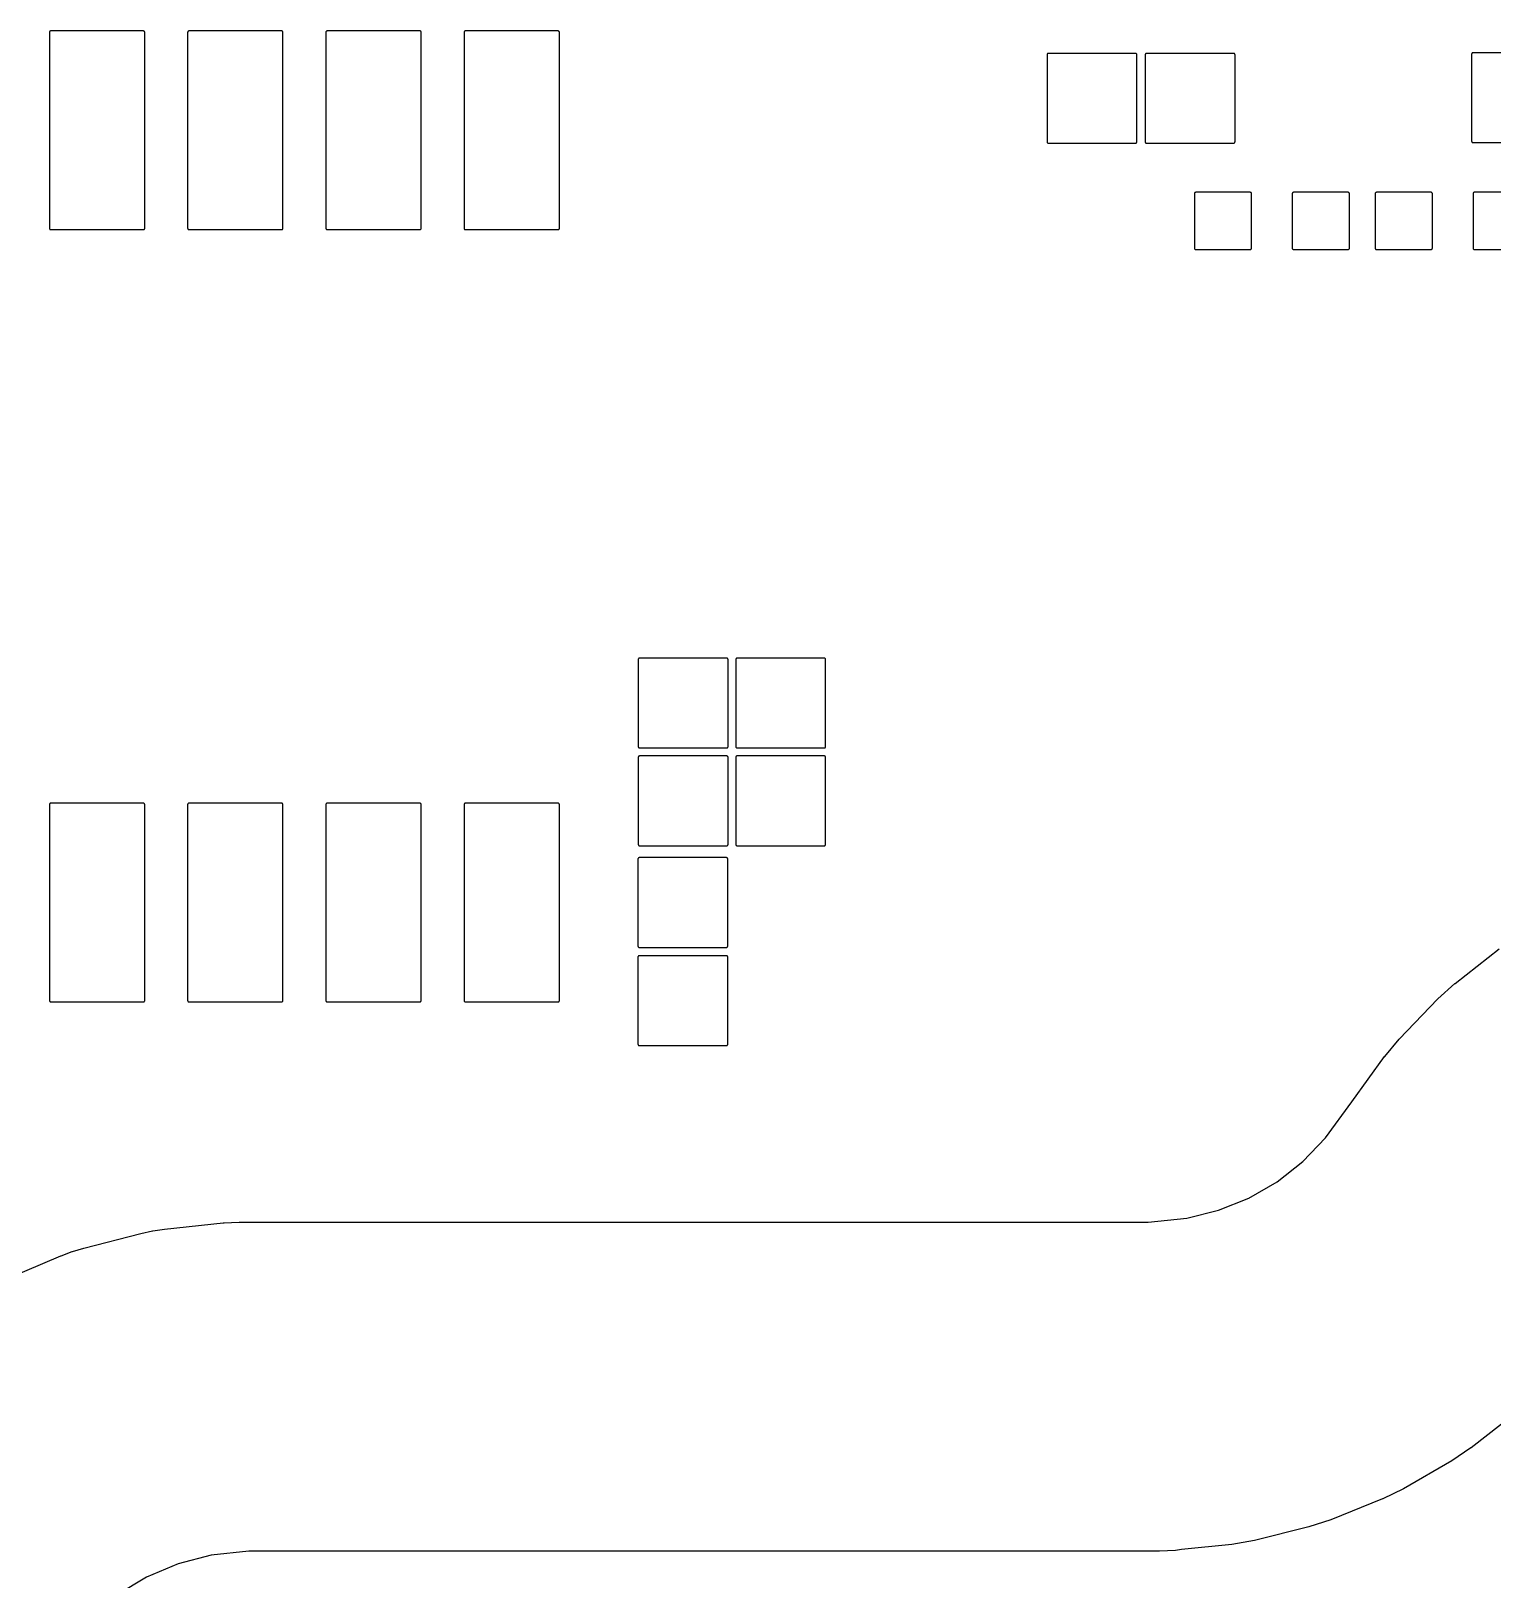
# Model space of a CAD drawing. Header units: inches. Extents: x -0.5 to 10, y -2.4 to 3.9.
# Drawn here: x 1.913 to 2.442, y 2.988 to 3.549 of the extents above; entities that cross this region are included whole.
import ezdxf

# ---------------------------------------------------------------- set-up
doc = ezdxf.new("R2010")
doc.units = ezdxf.units.IN

msp = doc.modelspace()

# ---------------------------------------------------------------- linework, layer by layer
for points in [[(1.920051, 3.548275), (1.920051, 3.548275), (1.92005, 3.54825), (1.92005, 3.47735), (1.920051, 3.477325), (1.920056, 3.477276), (1.920065, 3.477228), (1.920079, 3.477181), (1.920098, 3.477136), (1.920121, 3.477093), (1.920149, 3.477052), (1.92018, 3.477014), (1.920214, 3.47698), (1.920252, 3.476949), (1.920293, 3.476921), (1.920336, 3.476898), (1.920381, 3.476879), (1.920428, 3.476865), (1.920476, 3.476856), (1.920525, 3.476851), (1.92055, 3.47685), (1.95405, 3.47685), (1.954075, 3.476851), (1.954124, 3.476856), (1.954172, 3.476865), (1.954219, 3.476879), (1.954264, 3.476898), (1.954307, 3.476921), (1.954348, 3.476949), (1.954386, 3.47698), (1.95442, 3.477014), (1.954451, 3.477052), (1.954479, 3.477093), (1.954502, 3.477136), (1.954521, 3.477181), (1.954535, 3.477228), (1.954544, 3.477276), (1.954549, 3.477325), (1.95455, 3.47735), (1.95455, 3.54825), (1.954549, 3.548275), (1.954544, 3.548324), (1.954535, 3.548372), (1.954521, 3.548419), (1.954502, 3.548464), (1.954479, 3.548507), (1.954451, 3.548548), (1.95442, 3.548586), (1.954386, 3.54862), (1.954348, 3.548651), (1.954307, 3.548679), (1.954264, 3.548702), (1.954219, 3.548721), (1.954172, 3.548735), (1.954124, 3.548744), (1.954075, 3.548749), (1.95405, 3.54875), (1.92055, 3.54875), (1.920525, 3.548749), (1.920476, 3.548744), (1.920428, 3.548735), (1.920381, 3.548721), (1.920336, 3.548702), (1.920293, 3.548679), (1.920252, 3.548651), (1.920214, 3.54862), (1.92018, 3.548586), (1.920149, 3.548548), (1.920121, 3.548507), (1.920098, 3.548464), (1.920079, 3.548419), (1.920065, 3.548372), (1.920056, 3.548324)], [(1.970525, 3.476851), (1.970525, 3.476851), (1.97055, 3.47685), (2.00405, 3.47685), (2.004075, 3.476851), (2.004124, 3.476856), (2.004172, 3.476865), (2.004219, 3.476879), (2.004264, 3.476898), (2.004307, 3.476921), (2.004348, 3.476949), (2.004386, 3.47698), (2.00442, 3.477014), (2.004451, 3.477052), (2.004479, 3.477093), (2.004502, 3.477136), (2.004521, 3.477181), (2.004535, 3.477228), (2.004544, 3.477276), (2.004549, 3.477325), (2.00455, 3.47735), (2.00455, 3.54825), (2.004549, 3.548275), (2.004544, 3.548324), (2.004535, 3.548372), (2.004521, 3.548419), (2.004502, 3.548464), (2.004479, 3.548507), (2.004451, 3.548548), (2.00442, 3.548586), (2.004386, 3.54862), (2.004348, 3.548651), (2.004307, 3.548679), (2.004264, 3.548702), (2.004219, 3.548721), (2.004172, 3.548735), (2.004124, 3.548744), (2.004075, 3.548749), (2.00405, 3.54875), (1.97055, 3.54875), (1.970525, 3.548749), (1.970476, 3.548744), (1.970428, 3.548735), (1.970381, 3.548721), (1.970336, 3.548702), (1.970293, 3.548679), (1.970252, 3.548651), (1.970214, 3.54862), (1.97018, 3.548586), (1.970149, 3.548548), (1.970121, 3.548507), (1.970098, 3.548464), (1.970079, 3.548419), (1.970065, 3.548372), (1.970056, 3.548324), (1.970051, 3.548275), (1.97005, 3.54825), (1.97005, 3.47735), (1.970051, 3.477325), (1.970056, 3.477276), (1.970065, 3.477228), (1.970079, 3.477181), (1.970098, 3.477136), (1.970121, 3.477093), (1.970149, 3.477052), (1.97018, 3.477014), (1.970214, 3.47698), (1.970252, 3.476949), (1.970293, 3.476921), (1.970336, 3.476898), (1.970381, 3.476879), (1.970428, 3.476865), (1.970476, 3.476856)], [(2.020525, 3.476851), (2.020525, 3.476851), (2.02055, 3.47685), (2.05405, 3.47685), (2.054075, 3.476851), (2.054124, 3.476856), (2.054172, 3.476865), (2.054219, 3.476879), (2.054264, 3.476898), (2.054307, 3.476921), (2.054348, 3.476949), (2.054386, 3.47698), (2.05442, 3.477014), (2.054451, 3.477052), (2.054479, 3.477093), (2.054502, 3.477136), (2.054521, 3.477181), (2.054535, 3.477228), (2.054544, 3.477276), (2.054549, 3.477325), (2.05455, 3.47735), (2.05455, 3.54825), (2.054549, 3.548275), (2.054544, 3.548324), (2.054535, 3.548372), (2.054521, 3.548419), (2.054502, 3.548464), (2.054479, 3.548507), (2.054451, 3.548548), (2.05442, 3.548586), (2.054386, 3.54862), (2.054348, 3.548651), (2.054307, 3.548679), (2.054264, 3.548702), (2.054219, 3.548721), (2.054172, 3.548735), (2.054124, 3.548744), (2.054075, 3.548749), (2.05405, 3.54875), (2.02055, 3.54875), (2.020525, 3.548749), (2.020476, 3.548744), (2.020428, 3.548735), (2.020381, 3.548721), (2.020336, 3.548702), (2.020293, 3.548679), (2.020252, 3.548651), (2.020214, 3.54862), (2.02018, 3.548586), (2.020149, 3.548548), (2.020121, 3.548507), (2.020098, 3.548464), (2.020079, 3.548419), (2.020065, 3.548372), (2.020056, 3.548324), (2.020051, 3.548275), (2.02005, 3.54825), (2.02005, 3.47735), (2.020051, 3.477325), (2.020056, 3.477276), (2.020065, 3.477228), (2.020079, 3.477181), (2.020098, 3.477136), (2.020121, 3.477093), (2.020149, 3.477052), (2.02018, 3.477014), (2.020214, 3.47698), (2.020252, 3.476949), (2.020293, 3.476921), (2.020336, 3.476898), (2.020381, 3.476879), (2.020428, 3.476865), (2.020476, 3.476856)], [(2.070525, 3.476851), (2.070525, 3.476851), (2.07055, 3.47685), (2.10405, 3.47685), (2.104075, 3.476851), (2.104124, 3.476856), (2.104172, 3.476865), (2.104219, 3.476879), (2.104264, 3.476898), (2.104307, 3.476921), (2.104348, 3.476949), (2.104386, 3.47698), (2.10442, 3.477014), (2.104451, 3.477052), (2.104479, 3.477093), (2.104502, 3.477136), (2.104521, 3.477181), (2.104535, 3.477228), (2.104544, 3.477276), (2.104549, 3.477325), (2.10455, 3.47735), (2.10455, 3.54825), (2.104549, 3.548275), (2.104544, 3.548324), (2.104535, 3.548372), (2.104521, 3.548419), (2.104502, 3.548464), (2.104479, 3.548507), (2.104451, 3.548548), (2.10442, 3.548586), (2.104386, 3.54862), (2.104348, 3.548651), (2.104307, 3.548679), (2.104264, 3.548702), (2.104219, 3.548721), (2.104172, 3.548735), (2.104124, 3.548744), (2.104075, 3.548749), (2.10405, 3.54875), (2.07055, 3.54875), (2.070525, 3.548749), (2.070476, 3.548744), (2.070428, 3.548735), (2.070381, 3.548721), (2.070336, 3.548702), (2.070293, 3.548679), (2.070252, 3.548651), (2.070214, 3.54862), (2.07018, 3.548586), (2.070149, 3.548548), (2.070121, 3.548507), (2.070098, 3.548464), (2.070079, 3.548419), (2.070065, 3.548372), (2.070056, 3.548324), (2.070051, 3.548275), (2.07005, 3.54825), (2.07005, 3.47735), (2.070051, 3.477325), (2.070056, 3.477276), (2.070065, 3.477228), (2.070079, 3.477181), (2.070098, 3.477136), (2.070121, 3.477093), (2.070149, 3.477052), (2.07018, 3.477014), (2.070214, 3.47698), (2.070252, 3.476949), (2.070293, 3.476921), (2.070336, 3.476898), (2.070381, 3.476879), (2.070428, 3.476865), (2.070476, 3.476856)], [(2.281425, 3.508151), (2.281425, 3.508151), (2.28145, 3.50815), (2.31295, 3.50815), (2.312975, 3.508151), (2.313024, 3.508156), (2.313072, 3.508165), (2.313119, 3.508179), (2.313164, 3.508198), (2.313207, 3.508221), (2.313248, 3.508249), (2.313286, 3.50828), (2.31332, 3.508314), (2.313351, 3.508352), (2.313379, 3.508393), (2.313402, 3.508436), (2.313421, 3.508481), (2.313435, 3.508528), (2.313444, 3.508576), (2.313449, 3.508625), (2.31345, 3.50865), (2.31345, 3.54015), (2.313449, 3.540175), (2.313444, 3.540224), (2.313435, 3.540272), (2.313421, 3.540319), (2.313402, 3.540364), (2.313379, 3.540407), (2.313351, 3.540448), (2.31332, 3.540486), (2.313286, 3.54052), (2.313248, 3.540551), (2.313207, 3.540579), (2.313164, 3.540602), (2.313119, 3.540621), (2.313072, 3.540635), (2.313024, 3.540644), (2.312975, 3.540649), (2.31295, 3.54065), (2.28145, 3.54065), (2.281425, 3.540649), (2.281376, 3.540644), (2.281328, 3.540635), (2.281281, 3.540621), (2.281236, 3.540602), (2.281193, 3.540579), (2.281152, 3.540551), (2.281114, 3.54052), (2.28108, 3.540486), (2.281049, 3.540448), (2.281021, 3.540407), (2.280998, 3.540364), (2.280979, 3.540319), (2.280965, 3.540272), (2.280956, 3.540224), (2.280951, 3.540175), (2.28095, 3.54015), (2.28095, 3.50865), (2.280951, 3.508625), (2.280956, 3.508576), (2.280965, 3.508528), (2.280979, 3.508481), (2.280998, 3.508436), (2.281021, 3.508393), (2.281049, 3.508352), (2.28108, 3.508314), (2.281114, 3.50828), (2.281152, 3.508249), (2.281193, 3.508221), (2.281236, 3.508198), (2.281281, 3.508179), (2.281328, 3.508165), (2.281376, 3.508156)], [(2.316925, 3.508151), (2.316925, 3.508151), (2.31695, 3.50815), (2.34845, 3.50815), (2.348475, 3.508151), (2.348524, 3.508156), (2.348572, 3.508165), (2.348619, 3.508179), (2.348664, 3.508198), (2.348707, 3.508221), (2.348748, 3.508249), (2.348786, 3.50828), (2.34882, 3.508314), (2.348851, 3.508352), (2.348879, 3.508393), (2.348902, 3.508436), (2.348921, 3.508481), (2.348935, 3.508528), (2.348944, 3.508576), (2.348949, 3.508625), (2.34895, 3.50865), (2.34895, 3.54015), (2.348949, 3.540175), (2.348944, 3.540224), (2.348935, 3.540272), (2.348921, 3.540319), (2.348902, 3.540364), (2.348879, 3.540407), (2.348851, 3.540448), (2.34882, 3.540486), (2.348786, 3.54052), (2.348748, 3.540551), (2.348707, 3.540579), (2.348664, 3.540602), (2.348619, 3.540621), (2.348572, 3.540635), (2.348524, 3.540644), (2.348475, 3.540649), (2.34845, 3.54065), (2.31695, 3.54065), (2.316925, 3.540649), (2.316876, 3.540644), (2.316828, 3.540635), (2.316781, 3.540621), (2.316736, 3.540602), (2.316693, 3.540579), (2.316652, 3.540551), (2.316614, 3.54052), (2.31658, 3.540486), (2.316549, 3.540448), (2.316521, 3.540407), (2.316498, 3.540364), (2.316479, 3.540319), (2.316465, 3.540272), (2.316456, 3.540224), (2.316451, 3.540175), (2.31645, 3.54015), (2.31645, 3.50865), (2.316451, 3.508625), (2.316456, 3.508576), (2.316465, 3.508528), (2.316479, 3.508481), (2.316498, 3.508436), (2.316521, 3.508393), (2.316549, 3.508352), (2.31658, 3.508314), (2.316614, 3.50828), (2.316652, 3.508249), (2.316693, 3.508221), (2.316736, 3.508198), (2.316781, 3.508179), (2.316828, 3.508165), (2.316876, 3.508156)], [(2.334725, 3.469651), (2.334725, 3.469651), (2.33475, 3.46965), (2.35445, 3.46965), (2.354475, 3.469651), (2.354524, 3.469656), (2.354572, 3.469665), (2.354619, 3.469679), (2.354664, 3.469698), (2.354707, 3.469721), (2.354748, 3.469749), (2.354786, 3.46978), (2.35482, 3.469814), (2.354851, 3.469852), (2.354879, 3.469893), (2.354902, 3.469936), (2.354921, 3.469981), (2.354935, 3.470028), (2.354944, 3.470076), (2.354949, 3.470125), (2.35495, 3.47015), (2.35495, 3.48985), (2.354949, 3.489875), (2.354944, 3.489924), (2.354935, 3.489972), (2.354921, 3.490019), (2.354902, 3.490064), (2.354879, 3.490107), (2.354851, 3.490148), (2.35482, 3.490186), (2.354786, 3.49022), (2.354748, 3.490251), (2.354707, 3.490279), (2.354664, 3.490302), (2.354619, 3.490321), (2.354572, 3.490335), (2.354524, 3.490344), (2.354475, 3.490349), (2.35445, 3.49035), (2.33475, 3.49035), (2.334725, 3.490349), (2.334676, 3.490344), (2.334628, 3.490335), (2.334581, 3.490321), (2.334536, 3.490302), (2.334493, 3.490279), (2.334452, 3.490251), (2.334414, 3.49022), (2.33438, 3.490186), (2.334349, 3.490148), (2.334321, 3.490107), (2.334298, 3.490064), (2.334279, 3.490019), (2.334265, 3.489972), (2.334256, 3.489924), (2.334251, 3.489875), (2.33425, 3.48985), (2.33425, 3.47015), (2.334251, 3.470125), (2.334256, 3.470076), (2.334265, 3.470028), (2.334279, 3.469981), (2.334298, 3.469936), (2.334321, 3.469893), (2.334349, 3.469852), (2.33438, 3.469814), (2.334414, 3.46978), (2.334452, 3.469749), (2.334493, 3.469721), (2.334536, 3.469698), (2.334581, 3.469679), (2.334628, 3.469665), (2.334676, 3.469656)], [(2.370125, 3.469651), (2.370125, 3.469651), (2.37015, 3.46965), (2.38985, 3.46965), (2.389875, 3.469651), (2.389924, 3.469656), (2.389972, 3.469665), (2.390019, 3.469679), (2.390064, 3.469698), (2.390107, 3.469721), (2.390148, 3.469749), (2.390186, 3.46978), (2.39022, 3.469814), (2.390251, 3.469852), (2.390279, 3.469893), (2.390302, 3.469936), (2.390321, 3.469981), (2.390335, 3.470028), (2.390344, 3.470076), (2.390349, 3.470125), (2.39035, 3.47015), (2.39035, 3.48985), (2.390349, 3.489875), (2.390344, 3.489924), (2.390335, 3.489972), (2.390321, 3.490019), (2.390302, 3.490064), (2.390279, 3.490107), (2.390251, 3.490148), (2.39022, 3.490186), (2.390186, 3.49022), (2.390148, 3.490251), (2.390107, 3.490279), (2.390064, 3.490302), (2.390019, 3.490321), (2.389972, 3.490335), (2.389924, 3.490344), (2.389875, 3.490349), (2.38985, 3.49035), (2.37015, 3.49035), (2.370125, 3.490349), (2.370076, 3.490344), (2.370028, 3.490335), (2.369981, 3.490321), (2.369936, 3.490302), (2.369893, 3.490279), (2.369852, 3.490251), (2.369814, 3.49022), (2.36978, 3.490186), (2.369749, 3.490148), (2.369721, 3.490107), (2.369698, 3.490064), (2.369679, 3.490019), (2.369665, 3.489972), (2.369656, 3.489924), (2.369651, 3.489875), (2.36965, 3.48985), (2.36965, 3.47015), (2.369651, 3.470125), (2.369656, 3.470076), (2.369665, 3.470028), (2.369679, 3.469981), (2.369698, 3.469936), (2.369721, 3.469893), (2.369749, 3.469852), (2.36978, 3.469814), (2.369814, 3.46978), (2.369852, 3.469749), (2.369893, 3.469721), (2.369936, 3.469698), (2.369981, 3.469679), (2.370028, 3.469665), (2.370076, 3.469656)], [(2.400125, 3.469651), (2.400125, 3.469651), (2.40015, 3.46965), (2.41985, 3.46965), (2.419875, 3.469651), (2.419924, 3.469656), (2.419972, 3.469665), (2.420019, 3.469679), (2.420064, 3.469698), (2.420107, 3.469721), (2.420148, 3.469749), (2.420186, 3.46978), (2.42022, 3.469814), (2.420251, 3.469852), (2.420279, 3.469893), (2.420302, 3.469936), (2.420321, 3.469981), (2.420335, 3.470028), (2.420344, 3.470076), (2.420349, 3.470125), (2.42035, 3.47015), (2.42035, 3.48985), (2.420349, 3.489875), (2.420344, 3.489924), (2.420335, 3.489972), (2.420321, 3.490019), (2.420302, 3.490064), (2.420279, 3.490107), (2.420251, 3.490148), (2.42022, 3.490186), (2.420186, 3.49022), (2.420148, 3.490251), (2.420107, 3.490279), (2.420064, 3.490302), (2.420019, 3.490321), (2.419972, 3.490335), (2.419924, 3.490344), (2.419875, 3.490349), (2.41985, 3.49035), (2.40015, 3.49035), (2.400125, 3.490349), (2.400076, 3.490344), (2.400028, 3.490335), (2.399981, 3.490321), (2.399936, 3.490302), (2.399893, 3.490279), (2.399852, 3.490251), (2.399814, 3.49022), (2.39978, 3.490186), (2.399749, 3.490148), (2.399721, 3.490107), (2.399698, 3.490064), (2.399679, 3.490019), (2.399665, 3.489972), (2.399656, 3.489924), (2.399651, 3.489875), (2.39965, 3.48985), (2.39965, 3.47015), (2.399651, 3.470125), (2.399656, 3.470076), (2.399665, 3.470028), (2.399679, 3.469981), (2.399698, 3.469936), (2.399721, 3.469893), (2.399749, 3.469852), (2.39978, 3.469814), (2.399814, 3.46978), (2.399852, 3.469749), (2.399893, 3.469721), (2.399936, 3.469698), (2.399981, 3.469679), (2.400028, 3.469665), (2.400076, 3.469656)], [(2.133525, 3.289251), (2.133525, 3.289251), (2.13355, 3.28925), (2.16505, 3.28925), (2.165075, 3.289251), (2.165124, 3.289256), (2.165172, 3.289265), (2.165219, 3.289279), (2.165264, 3.289298), (2.165307, 3.289321), (2.165348, 3.289349), (2.165386, 3.28938), (2.16542, 3.289414), (2.165451, 3.289452), (2.165479, 3.289493), (2.165502, 3.289536), (2.165521, 3.289581), (2.165535, 3.289628), (2.165544, 3.289676), (2.165549, 3.289725), (2.16555, 3.28975), (2.16555, 3.32125), (2.165549, 3.321275), (2.165544, 3.321324), (2.165535, 3.321372), (2.165521, 3.321419), (2.165502, 3.321464), (2.165479, 3.321507), (2.165451, 3.321548), (2.16542, 3.321586), (2.165386, 3.32162), (2.165348, 3.321651), (2.165307, 3.321679), (2.165264, 3.321702), (2.165219, 3.321721), (2.165172, 3.321735), (2.165124, 3.321744), (2.165075, 3.321749), (2.16505, 3.32175), (2.13355, 3.32175), (2.133525, 3.321749), (2.133476, 3.321744), (2.133428, 3.321735), (2.133381, 3.321721), (2.133336, 3.321702), (2.133293, 3.321679), (2.133252, 3.321651), (2.133214, 3.32162), (2.13318, 3.321586), (2.133149, 3.321548), (2.133121, 3.321507), (2.133098, 3.321464), (2.133079, 3.321419), (2.133065, 3.321372), (2.133056, 3.321324), (2.133051, 3.321275), (2.13305, 3.32125), (2.13305, 3.28975), (2.133051, 3.289725), (2.133056, 3.289676), (2.133065, 3.289628), (2.133079, 3.289581), (2.133098, 3.289536), (2.133121, 3.289493), (2.133149, 3.289452), (2.13318, 3.289414), (2.133214, 3.28938), (2.133252, 3.289349), (2.133293, 3.289321), (2.133336, 3.289298), (2.133381, 3.289279), (2.133428, 3.289265), (2.133476, 3.289256)], [(2.168825, 3.289251), (2.168825, 3.289251), (2.16885, 3.28925), (2.20035, 3.28925), (2.200375, 3.289251), (2.200424, 3.289256), (2.200472, 3.289265), (2.200519, 3.289279), (2.200564, 3.289298), (2.200607, 3.289321), (2.200648, 3.289349), (2.200686, 3.28938), (2.20072, 3.289414), (2.200751, 3.289452), (2.200779, 3.289493), (2.200802, 3.289536), (2.200821, 3.289581), (2.200835, 3.289628), (2.200844, 3.289676), (2.200849, 3.289725), (2.20085, 3.28975), (2.20085, 3.32125), (2.200849, 3.321275), (2.200844, 3.321324), (2.200835, 3.321372), (2.200821, 3.321419), (2.200802, 3.321464), (2.200779, 3.321507), (2.200751, 3.321548), (2.20072, 3.321586), (2.200686, 3.32162), (2.200648, 3.321651), (2.200607, 3.321679), (2.200564, 3.321702), (2.200519, 3.321721), (2.200472, 3.321735), (2.200424, 3.321744), (2.200375, 3.321749), (2.20035, 3.32175), (2.16885, 3.32175), (2.168825, 3.321749), (2.168776, 3.321744), (2.168728, 3.321735), (2.168681, 3.321721), (2.168636, 3.321702), (2.168593, 3.321679), (2.168552, 3.321651), (2.168514, 3.32162), (2.16848, 3.321586), (2.168449, 3.321548), (2.168421, 3.321507), (2.168398, 3.321464), (2.168379, 3.321419), (2.168365, 3.321372), (2.168356, 3.321324), (2.168351, 3.321275), (2.16835, 3.32125), (2.16835, 3.28975), (2.168351, 3.289725), (2.168356, 3.289676), (2.168365, 3.289628), (2.168379, 3.289581), (2.168398, 3.289536), (2.168421, 3.289493), (2.168449, 3.289452), (2.16848, 3.289414), (2.168514, 3.28938), (2.168552, 3.289349), (2.168593, 3.289321), (2.168636, 3.289298), (2.168681, 3.289279), (2.168728, 3.289265), (2.168776, 3.289256)], [(2.133525, 3.253851), (2.133525, 3.253851), (2.13355, 3.25385), (2.16505, 3.25385), (2.165075, 3.253851), (2.165124, 3.253856), (2.165172, 3.253865), (2.165219, 3.253879), (2.165264, 3.253898), (2.165307, 3.253921), (2.165348, 3.253949), (2.165386, 3.25398), (2.16542, 3.254014), (2.165451, 3.254052), (2.165479, 3.254093), (2.165502, 3.254136), (2.165521, 3.254181), (2.165535, 3.254228), (2.165544, 3.254276), (2.165549, 3.254325), (2.16555, 3.25435), (2.16555, 3.28585), (2.165549, 3.285875), (2.165544, 3.285924), (2.165535, 3.285972), (2.165521, 3.286019), (2.165502, 3.286064), (2.165479, 3.286107), (2.165451, 3.286148), (2.16542, 3.286186), (2.165386, 3.28622), (2.165348, 3.286251), (2.165307, 3.286279), (2.165264, 3.286302), (2.165219, 3.286321), (2.165172, 3.286335), (2.165124, 3.286344), (2.165075, 3.286349), (2.16505, 3.28635), (2.13355, 3.28635), (2.133525, 3.286349), (2.133476, 3.286344), (2.133428, 3.286335), (2.133381, 3.286321), (2.133336, 3.286302), (2.133293, 3.286279), (2.133252, 3.286251), (2.133214, 3.28622), (2.13318, 3.286186), (2.133149, 3.286148), (2.133121, 3.286107), (2.133098, 3.286064), (2.133079, 3.286019), (2.133065, 3.285972), (2.133056, 3.285924), (2.133051, 3.285875), (2.13305, 3.28585), (2.13305, 3.25435), (2.133051, 3.254325), (2.133056, 3.254276), (2.133065, 3.254228), (2.133079, 3.254181), (2.133098, 3.254136), (2.133121, 3.254093), (2.133149, 3.254052), (2.13318, 3.254014), (2.133214, 3.25398), (2.133252, 3.253949), (2.133293, 3.253921), (2.133336, 3.253898), (2.133381, 3.253879), (2.133428, 3.253865), (2.133476, 3.253856)], [(2.168825, 3.253851), (2.168825, 3.253851), (2.16885, 3.25385), (2.20035, 3.25385), (2.200375, 3.253851), (2.200424, 3.253856), (2.200472, 3.253865), (2.200519, 3.253879), (2.200564, 3.253898), (2.200607, 3.253921), (2.200648, 3.253949), (2.200686, 3.25398), (2.20072, 3.254014), (2.200751, 3.254052), (2.200779, 3.254093), (2.200802, 3.254136), (2.200821, 3.254181), (2.200835, 3.254228), (2.200844, 3.254276), (2.200849, 3.254325), (2.20085, 3.25435), (2.20085, 3.28585), (2.200849, 3.285875), (2.200844, 3.285924), (2.200835, 3.285972), (2.200821, 3.286019), (2.200802, 3.286064), (2.200779, 3.286107), (2.200751, 3.286148), (2.20072, 3.286186), (2.200686, 3.28622), (2.200648, 3.286251), (2.200607, 3.286279), (2.200564, 3.286302), (2.200519, 3.286321), (2.200472, 3.286335), (2.200424, 3.286344), (2.200375, 3.286349), (2.20035, 3.28635), (2.16885, 3.28635), (2.168825, 3.286349), (2.168776, 3.286344), (2.168728, 3.286335), (2.168681, 3.286321), (2.168636, 3.286302), (2.168593, 3.286279), (2.168552, 3.286251), (2.168514, 3.28622), (2.16848, 3.286186), (2.168449, 3.286148), (2.168421, 3.286107), (2.168398, 3.286064), (2.168379, 3.286019), (2.168365, 3.285972), (2.168356, 3.285924), (2.168351, 3.285875), (2.16835, 3.28585), (2.16835, 3.25435), (2.168351, 3.254325), (2.168356, 3.254276), (2.168365, 3.254228), (2.168379, 3.254181), (2.168398, 3.254136), (2.168421, 3.254093), (2.168449, 3.254052), (2.16848, 3.254014), (2.168514, 3.25398), (2.168552, 3.253949), (2.168593, 3.253921), (2.168636, 3.253898), (2.168681, 3.253879), (2.168728, 3.253865), (2.168776, 3.253856)], [(1.920525, 3.197351), (1.920525, 3.197351), (1.92055, 3.19735), (1.95405, 3.19735), (1.954075, 3.197351), (1.954124, 3.197356), (1.954172, 3.197365), (1.954219, 3.197379), (1.954264, 3.197398), (1.954307, 3.197421), (1.954348, 3.197449), (1.954386, 3.19748), (1.95442, 3.197514), (1.954451, 3.197552), (1.954479, 3.197593), (1.954502, 3.197636), (1.954521, 3.197681), (1.954535, 3.197728), (1.954544, 3.197776), (1.954549, 3.197825), (1.95455, 3.19785), (1.95455, 3.26875), (1.954549, 3.268775), (1.954544, 3.268824), (1.954535, 3.268872), (1.954521, 3.268919), (1.954502, 3.268964), (1.954479, 3.269007), (1.954451, 3.269048), (1.95442, 3.269086), (1.954386, 3.26912), (1.954348, 3.269151), (1.954307, 3.269179), (1.954264, 3.269202), (1.954219, 3.269221), (1.954172, 3.269235), (1.954124, 3.269244), (1.954075, 3.269249), (1.95405, 3.26925), (1.92055, 3.26925), (1.920525, 3.269249), (1.920476, 3.269244), (1.920428, 3.269235), (1.920381, 3.269221), (1.920336, 3.269202), (1.920293, 3.269179), (1.920252, 3.269151), (1.920214, 3.26912), (1.92018, 3.269086), (1.920149, 3.269048), (1.920121, 3.269007), (1.920098, 3.268964), (1.920079, 3.268919), (1.920065, 3.268872), (1.920056, 3.268824), (1.920051, 3.268775), (1.92005, 3.26875), (1.92005, 3.19785), (1.920051, 3.197825), (1.920056, 3.197776), (1.920065, 3.197728), (1.920079, 3.197681), (1.920098, 3.197636), (1.920121, 3.197593), (1.920149, 3.197552), (1.92018, 3.197514), (1.920214, 3.19748), (1.920252, 3.197449), (1.920293, 3.197421), (1.920336, 3.197398), (1.920381, 3.197379), (1.920428, 3.197365), (1.920476, 3.197356)], [(1.970525, 3.197351), (1.970525, 3.197351), (1.97055, 3.19735), (2.00405, 3.19735), (2.004075, 3.197351), (2.004124, 3.197356), (2.004172, 3.197365), (2.004219, 3.197379), (2.004264, 3.197398), (2.004307, 3.197421), (2.004348, 3.197449), (2.004386, 3.19748), (2.00442, 3.197514), (2.004451, 3.197552), (2.004479, 3.197593), (2.004502, 3.197636), (2.004521, 3.197681), (2.004535, 3.197728), (2.004544, 3.197776), (2.004549, 3.197825), (2.00455, 3.19785), (2.00455, 3.26875), (2.004549, 3.268775), (2.004544, 3.268824), (2.004535, 3.268872), (2.004521, 3.268919), (2.004502, 3.268964), (2.004479, 3.269007), (2.004451, 3.269048), (2.00442, 3.269086), (2.004386, 3.26912), (2.004348, 3.269151), (2.004307, 3.269179), (2.004264, 3.269202), (2.004219, 3.269221), (2.004172, 3.269235), (2.004124, 3.269244), (2.004075, 3.269249), (2.00405, 3.26925), (1.97055, 3.26925), (1.970525, 3.269249), (1.970476, 3.269244), (1.970428, 3.269235), (1.970381, 3.269221), (1.970336, 3.269202), (1.970293, 3.269179), (1.970252, 3.269151), (1.970214, 3.26912), (1.97018, 3.269086), (1.970149, 3.269048), (1.970121, 3.269007), (1.970098, 3.268964), (1.970079, 3.268919), (1.970065, 3.268872), (1.970056, 3.268824), (1.970051, 3.268775), (1.97005, 3.26875), (1.97005, 3.19785), (1.970051, 3.197825), (1.970056, 3.197776), (1.970065, 3.197728), (1.970079, 3.197681), (1.970098, 3.197636), (1.970121, 3.197593), (1.970149, 3.197552), (1.97018, 3.197514), (1.970214, 3.19748), (1.970252, 3.197449), (1.970293, 3.197421), (1.970336, 3.197398), (1.970381, 3.197379), (1.970428, 3.197365), (1.970476, 3.197356)], [(2.020525, 3.197351), (2.020525, 3.197351), (2.02055, 3.19735), (2.05405, 3.19735), (2.054075, 3.197351), (2.054124, 3.197356), (2.054172, 3.197365), (2.054219, 3.197379), (2.054264, 3.197398), (2.054307, 3.197421), (2.054348, 3.197449), (2.054386, 3.19748), (2.05442, 3.197514), (2.054451, 3.197552), (2.054479, 3.197593), (2.054502, 3.197636), (2.054521, 3.197681), (2.054535, 3.197728), (2.054544, 3.197776), (2.054549, 3.197825), (2.05455, 3.19785), (2.05455, 3.26875), (2.054549, 3.268775), (2.054544, 3.268824), (2.054535, 3.268872), (2.054521, 3.268919), (2.054502, 3.268964), (2.054479, 3.269007), (2.054451, 3.269048), (2.05442, 3.269086), (2.054386, 3.26912), (2.054348, 3.269151), (2.054307, 3.269179), (2.054264, 3.269202), (2.054219, 3.269221), (2.054172, 3.269235), (2.054124, 3.269244), (2.054075, 3.269249), (2.05405, 3.26925), (2.02055, 3.26925), (2.020525, 3.269249), (2.020476, 3.269244), (2.020428, 3.269235), (2.020381, 3.269221), (2.020336, 3.269202), (2.020293, 3.269179), (2.020252, 3.269151), (2.020214, 3.26912), (2.02018, 3.269086), (2.020149, 3.269048), (2.020121, 3.269007), (2.020098, 3.268964), (2.020079, 3.268919), (2.020065, 3.268872), (2.020056, 3.268824), (2.020051, 3.268775), (2.02005, 3.26875), (2.02005, 3.19785), (2.020051, 3.197825), (2.020056, 3.197776), (2.020065, 3.197728), (2.020079, 3.197681), (2.020098, 3.197636), (2.020121, 3.197593), (2.020149, 3.197552), (2.02018, 3.197514), (2.020214, 3.19748), (2.020252, 3.197449), (2.020293, 3.197421), (2.020336, 3.197398), (2.020381, 3.197379), (2.020428, 3.197365), (2.020476, 3.197356)], [(2.070525, 3.197351), (2.070525, 3.197351), (2.07055, 3.19735), (2.10405, 3.19735), (2.104075, 3.197351), (2.104124, 3.197356), (2.104172, 3.197365), (2.104219, 3.197379), (2.104264, 3.197398), (2.104307, 3.197421), (2.104348, 3.197449), (2.104386, 3.19748), (2.10442, 3.197514), (2.104451, 3.197552), (2.104479, 3.197593), (2.104502, 3.197636), (2.104521, 3.197681), (2.104535, 3.197728), (2.104544, 3.197776), (2.104549, 3.197825), (2.10455, 3.19785), (2.10455, 3.26875), (2.104549, 3.268775), (2.104544, 3.268824), (2.104535, 3.268872), (2.104521, 3.268919), (2.104502, 3.268964), (2.104479, 3.269007), (2.104451, 3.269048), (2.10442, 3.269086), (2.104386, 3.26912), (2.104348, 3.269151), (2.104307, 3.269179), (2.104264, 3.269202), (2.104219, 3.269221), (2.104172, 3.269235), (2.104124, 3.269244), (2.104075, 3.269249), (2.10405, 3.26925), (2.07055, 3.26925), (2.070525, 3.269249), (2.070476, 3.269244), (2.070428, 3.269235), (2.070381, 3.269221), (2.070336, 3.269202), (2.070293, 3.269179), (2.070252, 3.269151), (2.070214, 3.26912), (2.07018, 3.269086), (2.070149, 3.269048), (2.070121, 3.269007), (2.070098, 3.268964), (2.070079, 3.268919), (2.070065, 3.268872), (2.070056, 3.268824), (2.070051, 3.268775), (2.07005, 3.26875), (2.07005, 3.19785), (2.070051, 3.197825), (2.070056, 3.197776), (2.070065, 3.197728), (2.070079, 3.197681), (2.070098, 3.197636), (2.070121, 3.197593), (2.070149, 3.197552), (2.07018, 3.197514), (2.070214, 3.19748), (2.070252, 3.197449), (2.070293, 3.197421), (2.070336, 3.197398), (2.070381, 3.197379), (2.070428, 3.197365), (2.070476, 3.197356)], [(2.133425, 3.217051), (2.133425, 3.217051), (2.13345, 3.21705), (2.16495, 3.21705), (2.164975, 3.217051), (2.165024, 3.217056), (2.165072, 3.217065), (2.165119, 3.217079), (2.165164, 3.217098), (2.165207, 3.217121), (2.165248, 3.217149), (2.165286, 3.21718), (2.16532, 3.217214), (2.165351, 3.217252), (2.165379, 3.217293), (2.165402, 3.217336), (2.165421, 3.217381), (2.165435, 3.217428), (2.165444, 3.217476), (2.165449, 3.217525), (2.16545, 3.21755), (2.16545, 3.24905), (2.165449, 3.249075), (2.165444, 3.249124), (2.165435, 3.249172), (2.165421, 3.249219), (2.165402, 3.249264), (2.165379, 3.249307), (2.165351, 3.249348), (2.16532, 3.249386), (2.165286, 3.24942), (2.165248, 3.249451), (2.165207, 3.249479), (2.165164, 3.249502), (2.165119, 3.249521), (2.165072, 3.249535), (2.165024, 3.249544), (2.164975, 3.249549), (2.16495, 3.24955), (2.13345, 3.24955), (2.133425, 3.249549), (2.133376, 3.249544), (2.133328, 3.249535), (2.133281, 3.249521), (2.133236, 3.249502), (2.133193, 3.249479), (2.133152, 3.249451), (2.133114, 3.24942), (2.13308, 3.249386), (2.133049, 3.249348), (2.133021, 3.249307), (2.132998, 3.249264), (2.132979, 3.249219), (2.132965, 3.249172), (2.132956, 3.249124), (2.132951, 3.249075), (2.13295, 3.24905), (2.13295, 3.21755), (2.132951, 3.217525), (2.132956, 3.217476), (2.132965, 3.217428), (2.132979, 3.217381), (2.132998, 3.217336), (2.133021, 3.217293), (2.133049, 3.217252), (2.13308, 3.217214), (2.133114, 3.21718), (2.133152, 3.217149), (2.133193, 3.217121), (2.133236, 3.217098), (2.133281, 3.217079), (2.133328, 3.217065), (2.133376, 3.217056)], [(2.133425, 3.181551), (2.133425, 3.181551), (2.13345, 3.18155), (2.16495, 3.18155), (2.164975, 3.181551), (2.165024, 3.181556), (2.165072, 3.181565), (2.165119, 3.181579), (2.165164, 3.181598), (2.165207, 3.181621), (2.165248, 3.181649), (2.165286, 3.18168), (2.16532, 3.181714), (2.165351, 3.181752), (2.165379, 3.181793), (2.165402, 3.181836), (2.165421, 3.181881), (2.165435, 3.181928), (2.165444, 3.181976), (2.165449, 3.182025), (2.16545, 3.18205), (2.16545, 3.21355), (2.165449, 3.213575), (2.165444, 3.213624), (2.165435, 3.213672), (2.165421, 3.213719), (2.165402, 3.213764), (2.165379, 3.213807), (2.165351, 3.213848), (2.16532, 3.213886), (2.165286, 3.21392), (2.165248, 3.213951), (2.165207, 3.213979), (2.165164, 3.214002), (2.165119, 3.214021), (2.165072, 3.214035), (2.165024, 3.214044), (2.164975, 3.214049), (2.16495, 3.21405), (2.13345, 3.21405), (2.133425, 3.214049), (2.133376, 3.214044), (2.133328, 3.214035), (2.133281, 3.214021), (2.133236, 3.214002), (2.133193, 3.213979), (2.133152, 3.213951), (2.133114, 3.21392), (2.13308, 3.213886), (2.133049, 3.213848), (2.133021, 3.213807), (2.132998, 3.213764), (2.132979, 3.213719), (2.132965, 3.213672), (2.132956, 3.213624), (2.132951, 3.213575), (2.13295, 3.21355), (2.13295, 3.18205), (2.132951, 3.182025), (2.132956, 3.181976), (2.132965, 3.181928), (2.132979, 3.181881), (2.132998, 3.181836), (2.133021, 3.181793), (2.133049, 3.181752), (2.13308, 3.181714), (2.133114, 3.18168), (2.133152, 3.181649), (2.133193, 3.181621), (2.133236, 3.181598), (2.133281, 3.181579), (2.133328, 3.181565), (2.133376, 3.181556)]]:
    msp.add_lwpolyline(points, close=True)
for points in [[(2.46655, 3.54085), (2.43505, 3.54085), (2.435025, 3.540849), (2.434976, 3.540844), (2.434928, 3.540835), (2.434881, 3.540821), (2.434836, 3.540802), (2.434793, 3.540779), (2.434752, 3.540751), (2.434714, 3.54072), (2.43468, 3.540686), (2.434649, 3.540648), (2.434621, 3.540607), (2.434598, 3.540564), (2.434579, 3.540519), (2.434565, 3.540472), (2.434556, 3.540424), (2.434551, 3.540375), (2.43455, 3.54035), (2.43455, 3.50885), (2.434551, 3.508825), (2.434556, 3.508776), (2.434565, 3.508728), (2.434579, 3.508681), (2.434598, 3.508636), (2.434621, 3.508593), (2.434649, 3.508552), (2.43468, 3.508514), (2.434714, 3.50848), (2.434752, 3.508449), (2.434793, 3.508421), (2.434836, 3.508398), (2.434881, 3.508379), (2.434928, 3.508365), (2.434976, 3.508356), (2.435025, 3.508351), (2.435025, 3.508351), (2.43505, 3.50835), (2.46655, 3.50835)], [(2.45525, 3.49035), (2.43555, 3.49035), (2.435525, 3.490349), (2.435476, 3.490344), (2.435428, 3.490335), (2.435381, 3.490321), (2.435336, 3.490302), (2.435293, 3.490279), (2.435252, 3.490251), (2.435214, 3.49022), (2.43518, 3.490186), (2.435149, 3.490148), (2.435121, 3.490107), (2.435098, 3.490064), (2.435079, 3.490019), (2.435065, 3.489972), (2.435056, 3.489924), (2.435051, 3.489875), (2.43505, 3.48985), (2.43505, 3.47015), (2.435051, 3.470125), (2.435056, 3.470076), (2.435065, 3.470028), (2.435079, 3.469981), (2.435098, 3.469936), (2.435121, 3.469893), (2.435149, 3.469852), (2.43518, 3.469814), (2.435214, 3.46978), (2.435252, 3.469749), (2.435293, 3.469721), (2.435336, 3.469698), (2.435381, 3.469679), (2.435428, 3.469665), (2.435476, 3.469656), (2.435525, 3.469651), (2.435525, 3.469651), (2.43555, 3.46965), (2.45525, 3.46965)], [(1.904671, 3.097136), (1.924224, 3.105409), (1.924229, 3.105411), (1.924241, 3.105416), (1.928314, 3.106964), (1.928329, 3.10697), (1.928349, 3.106976), (1.932524, 3.10822), (1.932533, 3.108223), (1.932542, 3.108225), (1.953099, 3.113533), (1.953103, 3.113534), (1.953117, 3.113537), (1.957373, 3.11447), (1.957385, 3.114472), (1.957409, 3.114476), (1.961723, 3.115093), (1.961738, 3.115095), (1.961741, 3.115095), (1.982855, 3.117322), (1.982867, 3.117323), (1.982879, 3.117324), (1.98306, 3.117334), (1.983239, 3.11736), (1.983261, 3.117363), (1.983288, 3.117365), (1.985977, 3.117497), (1.988665, 3.117648), (1.988693, 3.117649), (1.988714, 3.117648), (1.988895, 3.117641), (1.989075, 3.117649), (1.98909, 3.11765), (1.9891, 3.11765), (2.31759, 3.11765), (2.331494, 3.119069), (2.342971, 3.121907), (2.353937, 3.126327), (2.364175, 3.132242), (2.373481, 3.139535), (2.381736, 3.148127), (2.391201, 3.161172), (2.403077, 3.177541), (2.403088, 3.177555), (2.403099, 3.177568), (2.408311, 3.183799), (2.408323, 3.183814), (2.408334, 3.183825), (2.422341, 3.198405), (2.422352, 3.198416), (2.422367, 3.19843), (2.428527, 3.203999), (2.428538, 3.204009), (2.428554, 3.204022), (2.444468, 3.216493)], [(2.450246, 3.048378), (2.434332, 3.035907), (2.43432, 3.035898), (2.434303, 3.035887), (2.427423, 3.031237), (2.427405, 3.031226), (2.427393, 3.031218), (2.409886, 3.021103), (2.409871, 3.021095), (2.409855, 3.021087), (2.40239, 3.017448), (2.402378, 3.017442), (2.402358, 3.017434), (2.383606, 3.009874), (2.38359, 3.009868), (2.383573, 3.009862), (2.375671, 3.007307), (2.375654, 3.007302), (2.375637, 3.007297), (2.35601, 3.002444), (2.355996, 3.00244), (2.355976, 3.002436), (2.347794, 3.001015), (2.347772, 3.001011), (2.347759, 3.00101), (2.329602, 2.999157), (2.327461, 2.99884), (2.327439, 2.998837), (2.327412, 2.998835), (2.321625, 2.998551), (2.32161, 2.99855), (2.3216, 2.99855), (1.992231, 2.99855), (1.97861, 2.997114), (1.966579, 2.994007), (1.955135, 2.989166), (1.944529, 2.982694)]]:
    msp.add_lwpolyline(points)

doc.saveas('drawing.dxf')
